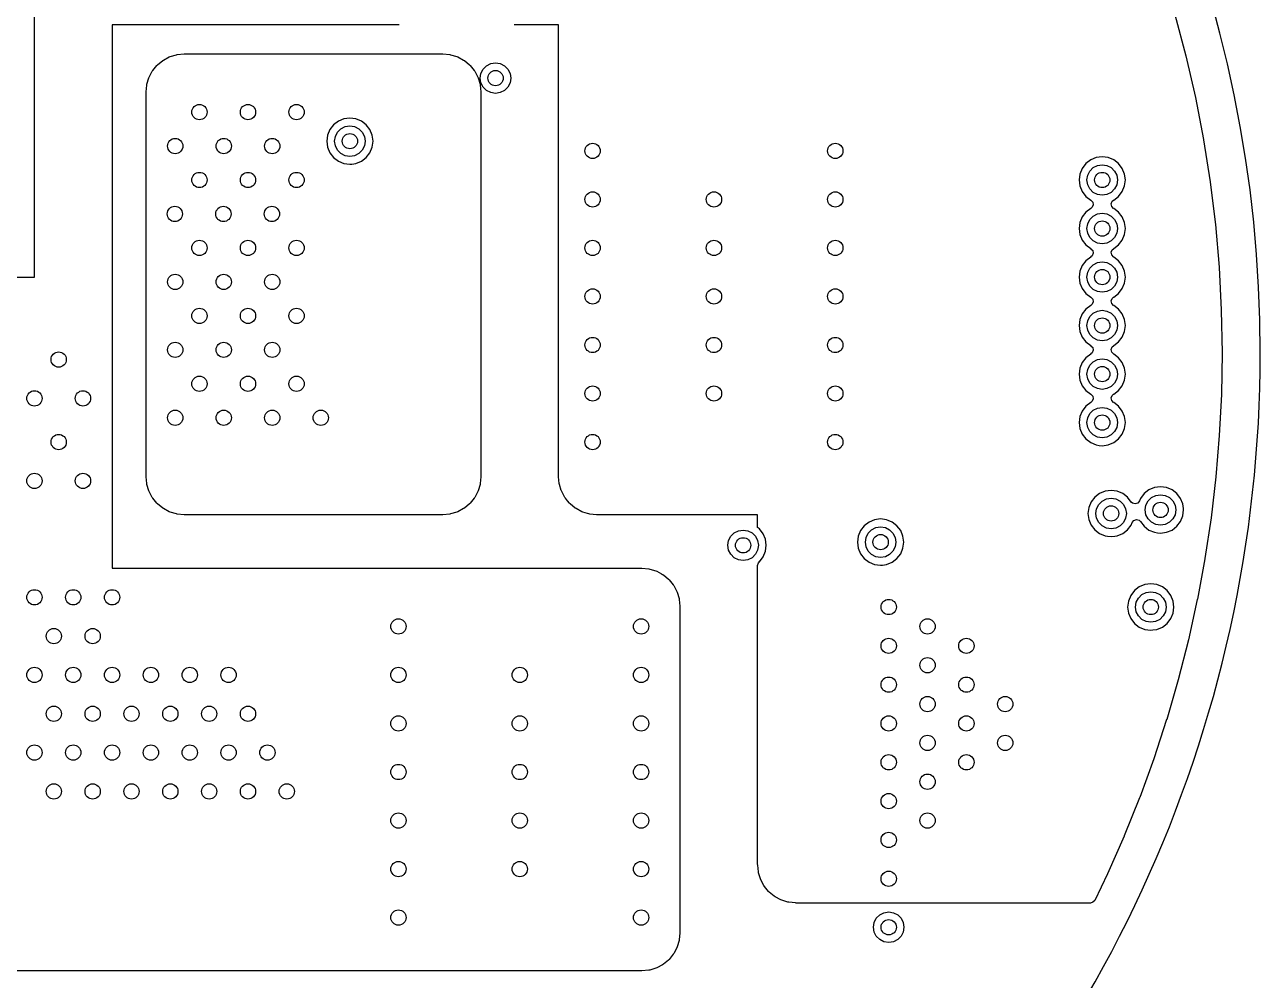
# Model space of a CAD drawing. Extents: x 116 to 183, y -128 to -37.6.
# Drawn here: x 150.62 to 182.95, y -87.49 to -62.48 of the extents above; entities that cross this region are included whole.
import ezdxf

# ---------------------------------------------------------------- set-up
doc = ezdxf.new("R2010")
doc.units = 0
doc.layers.add('BLACK', color=7, linetype='CONTINUOUS')

msp = doc.modelspace()

# ---------------------------------------------------------------- linework, layer by layer
at = {"layer": 'BLACK', "linetype": 'CONTINUOUS'}
for p, q in [((150.876, -69.088), (150.876, -54.981092)), ((180.718911, -62.214176), (181.00508, -63.294597)), ((160.410907, -62.484), (152.908, -62.484)), ((152.908, -62.484), (152.908, -76.708)), ((160.423061, -62.483403), (160.410907, -62.484)), ((163.439093, -62.484), (163.426939, -62.483403)), ((163.591997, -62.484), (163.439093, -62.484)), ((163.592, -62.484), (163.591997, -62.484)), ((164.592, -62.484), (163.592, -62.484)), ((164.592, -63.484), (164.592, -62.484)), ((154.252195, -63.408775), (154.403549, -63.327875)), ((154.403549, -63.327875), (154.425994, -63.318577)), ((154.425994, -63.318577), (154.590232, -63.268757)), ((154.590232, -63.268757), (154.614056, -63.264018)), ((154.614056, -63.264018), (154.790939, -63.246597)), ((154.790939, -63.246597), (154.803093, -63.246)), ((154.803093, -63.246), (161.553907, -63.246)), ((161.553907, -63.246), (161.566061, -63.246597)), ((161.566061, -63.246597), (161.742941, -63.264018)), ((161.742941, -63.264018), (161.766769, -63.268757)), ((161.766769, -63.268757), (161.931001, -63.318576)), ((161.931001, -63.318576), (161.953453, -63.327877)), ((161.953453, -63.327877), (162.104798, -63.408772)), ((181.00508, -63.294597), (181.006104, -63.298753)), ((181.006104, -63.298753), (181.254802, -64.388374)), ((153.959775, -63.701195), (153.973272, -63.680995)), ((153.973272, -63.680995), (154.082149, -63.548328)), ((154.082149, -63.548328), (154.099328, -63.531149)), ((154.099328, -63.531149), (154.231995, -63.422272)), ((154.231995, -63.422272), (154.252195, -63.408775)), ((162.104798, -63.408772), (162.12501, -63.422277)), ((162.12501, -63.422277), (162.257666, -63.531145)), ((162.257666, -63.531145), (162.274854, -63.548333)), ((162.274854, -63.548333), (162.383722, -63.680989)), ((162.383722, -63.680989), (162.397227, -63.701201)), ((162.560577, -63.757393), (162.617393, -63.645886)), ((162.617393, -63.645886), (162.705886, -63.557393)), ((162.705886, -63.557393), (162.817393, -63.500577)), ((162.817393, -63.500577), (162.941, -63.481)), ((162.941, -63.481), (163.064607, -63.500577)), ((163.064607, -63.500577), (163.176114, -63.557393)), ((163.176114, -63.557393), (163.264607, -63.645886)), ((163.264607, -63.645886), (163.321423, -63.757393)), ((164.592, -63.484003), (164.592, -63.484)), ((164.592, -66.547998), (164.592, -63.484003)), ((153.819757, -64.039232), (153.869577, -63.874994)), ((153.869577, -63.874994), (153.878875, -63.852549)), ((153.878875, -63.852549), (153.959775, -63.701195)), ((162.397227, -63.701201), (162.478121, -63.852543)), ((162.478121, -63.852543), (162.487424, -63.875001)), ((162.487424, -63.875001), (162.53724, -64.039224)), ((162.541, -63.881), (162.560577, -63.757393)), ((162.560577, -64.004607), (162.541, -63.881)), ((162.617393, -64.116114), (162.560577, -64.004607)), ((163.321423, -64.004607), (163.264607, -64.116114)), ((163.321423, -63.757393), (163.341, -63.881)), ((163.341, -63.881), (163.321423, -64.004607)), ((153.797, -64.252092), (153.797597, -64.239938)), ((153.797, -65.531998), (153.797, -64.252092)), ((153.797597, -64.239938), (153.815018, -64.063056)), ((153.815018, -64.063056), (153.819757, -64.039232)), ((162.53724, -64.039224), (162.541982, -64.063065)), ((162.541982, -64.063065), (162.559403, -64.239938)), ((162.559403, -64.239938), (162.56, -64.252092)), ((162.56, -64.252092), (162.56, -74.304907)), ((162.705886, -64.204607), (162.617393, -64.116114)), ((162.817393, -64.261423), (162.705886, -64.204607)), ((162.941, -64.281), (162.817393, -64.261423)), ((163.064607, -64.261423), (162.941, -64.281)), ((163.176114, -64.204607), (163.064607, -64.261423)), ((163.264607, -64.116114), (163.176114, -64.204607)), ((181.254802, -64.388374), (181.255682, -64.392563)), ((181.255682, -64.392563), (181.466619, -65.490093)), ((158.974237, -64.946956), (158.82816, -65.007463)), ((158.974239, -64.946955), (158.974237, -64.946956)), ((159.130999, -64.926318), (158.974239, -64.946955)), ((159.131001, -64.926318), (159.130999, -64.926318)), ((159.28776, -64.946955), (159.131001, -64.926318)), ((159.287762, -64.946956), (159.28776, -64.946955)), ((159.433841, -65.007464), (159.287762, -64.946956)), ((158.606463, -65.22916), (158.545956, -65.375237)), ((158.702718, -65.103718), (158.606463, -65.22916)), ((158.82816, -65.007463), (158.702718, -65.103718)), ((158.750577, -65.408393), (158.807393, -65.296886)), ((158.807393, -65.296886), (158.895886, -65.208393)), ((158.895886, -65.208393), (159.007393, -65.151577)), ((159.007393, -65.151577), (159.131, -65.132)), ((159.131, -65.132), (159.254607, -65.151577)), ((159.254607, -65.151577), (159.366114, -65.208393)), ((159.366114, -65.208393), (159.454607, -65.296886)), ((159.559282, -65.103718), (159.433841, -65.007464)), ((159.454607, -65.296886), (159.511423, -65.408393)), ((159.655536, -65.229159), (159.559282, -65.103718)), ((159.716044, -65.375238), (159.655536, -65.229159)), ((153.797, -74.304907), (153.797, -65.531998)), ((158.545955, -65.375239), (158.525318, -65.531998)), ((158.525318, -65.531998), (158.525318, -65.532001)), ((158.525318, -65.532001), (158.545955, -65.68876)), ((158.545956, -65.375237), (158.545955, -65.375239)), ((158.731, -65.532), (158.750577, -65.408393)), ((158.750577, -65.655607), (158.731, -65.532)), ((159.511423, -65.408393), (159.531, -65.532)), ((159.531, -65.532), (159.511423, -65.655607)), ((159.736682, -65.532), (159.716044, -65.375238)), ((159.716044, -65.688762), (159.736682, -65.532)), ((181.466619, -65.490093), (181.467355, -65.494311)), ((181.467355, -65.494311), (181.64029, -66.598515)), ((158.545955, -65.68876), (158.545956, -65.688762)), ((158.545956, -65.688762), (158.606464, -65.834841)), ((158.606464, -65.834841), (158.702718, -65.960282)), ((158.807393, -65.767114), (158.750577, -65.655607)), ((158.895886, -65.855607), (158.807393, -65.767114)), ((159.007393, -65.912423), (158.895886, -65.855607)), ((159.131, -65.932), (159.007393, -65.912423)), ((159.254607, -65.912423), (159.131, -65.932)), ((159.366114, -65.855607), (159.254607, -65.912423)), ((159.454607, -65.767114), (159.366114, -65.855607)), ((159.511423, -65.655607), (159.454607, -65.767114)), ((159.559282, -65.960282), (159.655536, -65.834841)), ((159.655536, -65.834841), (159.716044, -65.688762)), ((178.815999, -65.942318), (178.659239, -65.962955)), ((178.816001, -65.942318), (178.815999, -65.942318)), ((178.97276, -65.962955), (178.816001, -65.942318)), ((158.702718, -65.960282), (158.828159, -66.056536)), ((158.828159, -66.056536), (158.974238, -66.117044)), ((158.974238, -66.117044), (159.052619, -66.127363)), ((159.052619, -66.127363), (159.130999, -66.137682)), ((159.130999, -66.137682), (159.131, -66.137682)), ((159.131, -66.137682), (159.131001, -66.137682)), ((159.131001, -66.137682), (159.183254, -66.130802)), ((159.183254, -66.130802), (159.287762, -66.117044)), ((159.287762, -66.117044), (159.433841, -66.056536)), ((159.433841, -66.056536), (159.559282, -65.960282)), ((178.291463, -66.24516), (178.230956, -66.391237)), ((178.387718, -66.119718), (178.291463, -66.24516)), ((178.51316, -66.023463), (178.387718, -66.119718)), ((178.492393, -66.312886), (178.580886, -66.224393)), ((178.659237, -65.962956), (178.51316, -66.023463)), ((178.580886, -66.224393), (178.692393, -66.167577)), ((178.659239, -65.962955), (178.659237, -65.962956)), ((178.692393, -66.167577), (178.816, -66.148)), ((178.816, -66.148), (178.939607, -66.167577)), ((178.939607, -66.167577), (179.051114, -66.224393)), ((178.972762, -65.962956), (178.97276, -65.962955)), ((179.118841, -66.023464), (178.972762, -65.962956)), ((179.051114, -66.224393), (179.139607, -66.312886)), ((179.244282, -66.119718), (179.118841, -66.023464)), ((179.340536, -66.245159), (179.244282, -66.119718)), ((179.401044, -66.391238), (179.340536, -66.245159)), ((164.592, -74.304907), (164.592, -66.547998)), ((178.230955, -66.391239), (178.210318, -66.547998)), ((178.210318, -66.547998), (178.210318, -66.548001)), ((178.210318, -66.548001), (178.230955, -66.70476)), ((178.230956, -66.391237), (178.230955, -66.391239)), ((178.416, -66.548), (178.435577, -66.424393)), ((178.435577, -66.671607), (178.416, -66.548)), ((178.435577, -66.424393), (178.492393, -66.312886)), ((179.139607, -66.312886), (179.196423, -66.424393)), ((179.196423, -66.424393), (179.216, -66.548)), ((179.216, -66.548), (179.196423, -66.671607)), ((179.421682, -66.548), (179.401044, -66.391238)), ((179.401044, -66.704762), (179.421682, -66.548)), ((178.230955, -66.70476), (178.230956, -66.704762)), ((178.230956, -66.704762), (178.291464, -66.850841)), ((178.291464, -66.850841), (178.387718, -66.976282)), ((178.492393, -66.783114), (178.435577, -66.671607)), ((178.580886, -66.871607), (178.492393, -66.783114)), ((178.692393, -66.928423), (178.580886, -66.871607)), ((179.051114, -66.871607), (178.939607, -66.928423)), ((179.139607, -66.783114), (179.051114, -66.871607)), ((179.196423, -66.671607), (179.139607, -66.783114)), ((179.244282, -66.976282), (179.340536, -66.850841)), ((179.340536, -66.850841), (179.401044, -66.704762)), ((181.64029, -66.598515), (181.640879, -66.602755)), ((181.640879, -66.602755), (181.775597, -67.712262)), ((178.387718, -66.976282), (178.513159, -67.072536)), ((178.513159, -67.072536), (178.513166, -67.072541)), ((178.513166, -67.072541), (178.518487, -67.075613)), ((178.518487, -67.075613), (178.566703, -67.126179)), ((178.579927, -67.194786), (178.553959, -67.259651)), ((178.566703, -67.126179), (178.579927, -67.194786)), ((178.816, -66.948), (178.692393, -66.928423)), ((178.939607, -66.928423), (178.816, -66.948)), ((179.052072, -67.171218), (179.078037, -67.106352)), ((179.065298, -67.239825), (179.052072, -67.171218)), ((179.113515, -67.29039), (179.065298, -67.239825)), ((179.078037, -67.106352), (179.113515, -67.07561)), ((179.113515, -67.07561), (179.118828, -67.072541)), ((179.118828, -67.072541), (179.118841, -67.072536)), ((179.118841, -67.072536), (179.244282, -66.976282)), ((178.291463, -67.51516), (178.230956, -67.661237)), ((178.387718, -67.389718), (178.291463, -67.51516)), ((178.513166, -67.293458), (178.387718, -67.389718)), ((178.492393, -67.582886), (178.580886, -67.494393)), ((178.518487, -67.290387), (178.513166, -67.293458)), ((178.553959, -67.259651), (178.518487, -67.290387)), ((178.580886, -67.494393), (178.692393, -67.437577)), ((178.692393, -67.437577), (178.816, -67.418)), ((178.816, -67.418), (178.939607, -67.437577)), ((178.939607, -67.437577), (179.051114, -67.494393)), ((179.051114, -67.494393), (179.139607, -67.582886)), ((179.118834, -67.293461), (179.113515, -67.29039)), ((179.118841, -67.293464), (179.118834, -67.293461)), ((179.244282, -67.389718), (179.118841, -67.293464)), ((179.340536, -67.515159), (179.244282, -67.389718)), ((179.401044, -67.661238), (179.340536, -67.515159)), ((178.230955, -67.661239), (178.210318, -67.817998)), ((178.210318, -67.817998), (178.210318, -67.818001)), ((178.210318, -67.818001), (178.230955, -67.97476)), ((178.230956, -67.661237), (178.230955, -67.661239)), ((178.416, -67.818), (178.435577, -67.694393)), ((178.435577, -67.941607), (178.416, -67.818)), ((178.435577, -67.694393), (178.492393, -67.582886)), ((179.139607, -67.582886), (179.196423, -67.694393)), ((179.196423, -67.694393), (179.216, -67.818)), ((179.216, -67.818), (179.196423, -67.941607)), ((179.421682, -67.818), (179.401044, -67.661238)), ((179.401044, -67.974762), (179.421682, -67.818)), ((181.775597, -67.712262), (181.776039, -67.716519)), ((181.776039, -67.716519), (181.872378, -68.829966)), ((178.230955, -67.97476), (178.230956, -67.974762)), ((178.230956, -67.974762), (178.291464, -68.120841)), ((178.291464, -68.120841), (178.387718, -68.246282)), ((178.492393, -68.053114), (178.435577, -67.941607)), ((178.580886, -68.141607), (178.492393, -68.053114)), ((178.692393, -68.198423), (178.580886, -68.141607)), ((178.816, -68.218), (178.692393, -68.198423)), ((178.939607, -68.198423), (178.816, -68.218)), ((179.051114, -68.141607), (178.939607, -68.198423)), ((179.139607, -68.053114), (179.051114, -68.141607)), ((179.196423, -67.941607), (179.139607, -68.053114)), ((179.244282, -68.246282), (179.340536, -68.120841)), ((179.340536, -68.120841), (179.401044, -67.974762)), ((178.387718, -68.246282), (178.513159, -68.342536)), ((178.513159, -68.342536), (178.513166, -68.342541)), ((178.513166, -68.342541), (178.518487, -68.345613)), ((178.518487, -68.345613), (178.566703, -68.396179)), ((178.553959, -68.529651), (178.518487, -68.560387)), ((178.579927, -68.464786), (178.553959, -68.529651)), ((178.566703, -68.396179), (178.579927, -68.464786)), ((179.052072, -68.441218), (179.078037, -68.376352)), ((179.065298, -68.509825), (179.052072, -68.441218)), ((179.113515, -68.56039), (179.065298, -68.509825)), ((179.078037, -68.376352), (179.113515, -68.34561)), ((179.113515, -68.34561), (179.118828, -68.342541)), ((179.118828, -68.342541), (179.118841, -68.342536)), ((179.118841, -68.342536), (179.244282, -68.246282)), ((178.291463, -68.78516), (178.230956, -68.931237)), ((178.387718, -68.659718), (178.291463, -68.78516)), ((178.513166, -68.563458), (178.387718, -68.659718)), ((178.435577, -68.964393), (178.492393, -68.852886)), ((178.492393, -68.852886), (178.580886, -68.764393)), ((178.518487, -68.560387), (178.513166, -68.563458)), ((178.580886, -68.764393), (178.692393, -68.707577)), ((178.692393, -68.707577), (178.816, -68.688)), ((178.816, -68.688), (178.939607, -68.707577)), ((178.939607, -68.707577), (179.051114, -68.764393)), ((179.051114, -68.764393), (179.139607, -68.852886)), ((179.118834, -68.563461), (179.113515, -68.56039)), ((179.118841, -68.563464), (179.118834, -68.563461)), ((179.244282, -68.659718), (179.118841, -68.563464)), ((179.139607, -68.852886), (179.196423, -68.964393)), ((179.340536, -68.785159), (179.244282, -68.659718)), ((179.401044, -68.931238), (179.340536, -68.785159)), ((181.872378, -68.829966), (181.872674, -68.834237)), ((181.872674, -68.834237), (181.930525, -69.950393)), ((149.876, -69.088), (150.876, -69.088)), ((178.230955, -68.931239), (178.210318, -69.087998)), ((178.210318, -69.087998), (178.210318, -69.088001)), ((178.210318, -69.088001), (178.230955, -69.24476)), ((178.230956, -68.931237), (178.230955, -68.931239)), ((178.416, -69.088), (178.435577, -68.964393)), ((178.435577, -69.211607), (178.416, -69.088)), ((179.196423, -68.964393), (179.216, -69.088)), ((179.216, -69.088), (179.196423, -69.211607)), ((179.421682, -69.088), (179.401044, -68.931238)), ((179.401044, -69.244762), (179.421682, -69.088)), ((178.230955, -69.24476), (178.230956, -69.244762)), ((178.230956, -69.244762), (178.291464, -69.390841)), ((178.291464, -69.390841), (178.387718, -69.516282)), ((178.492393, -69.323114), (178.435577, -69.211607)), ((178.580886, -69.411607), (178.492393, -69.323114)), ((178.692393, -69.468423), (178.580886, -69.411607)), ((178.816, -69.488), (178.692393, -69.468423)), ((178.939607, -69.468423), (178.816, -69.488)), ((179.051114, -69.411607), (178.939607, -69.468423)), ((179.139607, -69.323114), (179.051114, -69.411607)), ((179.196423, -69.211607), (179.139607, -69.323114)), ((179.244282, -69.516282), (179.340536, -69.390841)), ((179.340536, -69.390841), (179.401044, -69.244762)), ((178.387718, -69.516282), (178.513159, -69.612536)), ((178.513159, -69.612536), (178.513166, -69.612541)), ((178.513166, -69.612541), (178.518487, -69.615613)), ((178.518487, -69.615613), (178.566703, -69.666179)), ((178.553959, -69.799651), (178.518487, -69.830387)), ((178.579927, -69.734786), (178.553959, -69.799651)), ((178.566703, -69.666179), (178.579927, -69.734786)), ((179.052072, -69.711218), (179.078037, -69.646352)), ((179.065298, -69.779825), (179.052072, -69.711218)), ((179.113515, -69.83039), (179.065298, -69.779825)), ((179.078037, -69.646352), (179.113515, -69.61561)), ((179.113515, -69.61561), (179.118828, -69.612541)), ((179.118828, -69.612541), (179.118841, -69.612536)), ((179.118841, -69.612536), (179.244282, -69.516282)), ((178.291463, -70.05516), (178.230956, -70.201237)), ((178.387718, -69.929718), (178.291463, -70.05516)), ((178.513166, -69.833458), (178.387718, -69.929718)), ((178.435577, -70.234393), (178.492393, -70.122886)), ((178.492393, -70.122886), (178.580886, -70.034393)), ((178.518487, -69.830387), (178.513166, -69.833458)), ((178.580886, -70.034393), (178.692393, -69.977577)), ((178.692393, -69.977577), (178.816, -69.958)), ((178.816, -69.958), (178.939607, -69.977577)), ((178.939607, -69.977577), (179.051114, -70.034393)), ((179.051114, -70.034393), (179.139607, -70.122886)), ((179.118834, -69.833461), (179.113515, -69.83039)), ((179.118841, -69.833464), (179.118834, -69.833461)), ((179.244282, -69.929718), (179.118841, -69.833464)), ((179.139607, -70.122886), (179.196423, -70.234393)), ((179.340536, -70.055159), (179.244282, -69.929718)), ((179.401044, -70.201238), (179.340536, -70.055159)), ((181.930525, -69.950393), (181.930673, -69.954671)), ((181.930673, -69.954671), (181.949965, -71.072201)), ((178.230955, -70.201239), (178.210318, -70.357998)), ((178.210318, -70.357998), (178.210318, -70.358001)), ((178.210318, -70.358001), (178.230955, -70.51476)), ((178.230956, -70.201237), (178.230955, -70.201239)), ((178.416, -70.358), (178.435577, -70.234393)), ((178.435577, -70.481607), (178.416, -70.358)), ((179.196423, -70.234393), (179.216, -70.358)), ((179.216, -70.358), (179.196423, -70.481607)), ((179.421682, -70.358), (179.401044, -70.201238)), ((179.401044, -70.514762), (179.421682, -70.358)), ((178.230955, -70.51476), (178.230956, -70.514762)), ((178.230956, -70.514762), (178.291464, -70.660841)), ((178.291464, -70.660841), (178.387718, -70.786282)), ((178.387718, -70.786282), (178.513159, -70.882536)), ((178.492393, -70.593114), (178.435577, -70.481607)), ((178.580886, -70.681607), (178.492393, -70.593114)), ((178.692393, -70.738423), (178.580886, -70.681607)), ((178.816, -70.758), (178.692393, -70.738423)), ((178.939607, -70.738423), (178.816, -70.758)), ((179.051114, -70.681607), (178.939607, -70.738423)), ((179.139607, -70.593114), (179.051114, -70.681607)), ((179.118841, -70.882536), (179.244282, -70.786282)), ((179.196423, -70.481607), (179.139607, -70.593114)), ((179.244282, -70.786282), (179.340536, -70.660841)), ((179.340536, -70.660841), (179.401044, -70.514762)), ((178.513166, -71.103458), (178.387718, -71.199718)), ((178.513159, -70.882536), (178.513166, -70.882541)), ((178.513166, -70.882541), (178.518487, -70.885613)), ((178.518487, -71.100387), (178.513166, -71.103458)), ((178.518487, -70.885613), (178.566703, -70.936179)), ((178.553959, -71.069651), (178.518487, -71.100387)), ((178.579927, -71.004786), (178.553959, -71.069651)), ((178.566703, -70.936179), (178.579927, -71.004786)), ((179.052072, -70.981218), (179.078037, -70.916352)), ((179.065298, -71.049825), (179.052072, -70.981218)), ((179.113515, -71.10039), (179.065298, -71.049825)), ((179.078037, -70.916352), (179.113515, -70.88561)), ((179.113515, -70.88561), (179.118828, -70.882541)), ((179.118834, -71.103461), (179.113515, -71.10039)), ((179.118828, -70.882541), (179.118841, -70.882536)), ((179.118841, -71.103464), (179.118834, -71.103461)), ((179.244282, -71.199718), (179.118841, -71.103464)), ((181.949966, -71.076405), (181.932018, -72.154289)), ((181.949965, -71.072201), (181.949966, -71.076405)), ((178.291463, -71.32516), (178.230956, -71.471237)), ((178.387718, -71.199718), (178.291463, -71.32516)), ((178.435577, -71.504393), (178.492393, -71.392886)), ((178.492393, -71.392886), (178.580886, -71.304393)), ((178.580886, -71.304393), (178.692393, -71.247577)), ((178.692393, -71.247577), (178.816, -71.228)), ((178.816, -71.228), (178.939607, -71.247577)), ((178.939607, -71.247577), (179.051114, -71.304393)), ((179.051114, -71.304393), (179.139607, -71.392886)), ((179.139607, -71.392886), (179.196423, -71.504393)), ((179.340536, -71.325159), (179.244282, -71.199718)), ((179.401044, -71.471238), (179.340536, -71.325159)), ((178.230955, -71.471239), (178.210318, -71.627998)), ((178.210318, -71.627998), (178.210318, -71.628001)), ((178.210318, -71.628001), (178.230955, -71.78476)), ((178.230956, -71.471237), (178.230955, -71.471239)), ((178.416, -71.628), (178.435577, -71.504393)), ((178.435577, -71.751607), (178.416, -71.628)), ((178.492393, -71.863114), (178.435577, -71.751607)), ((179.196423, -71.751607), (179.139607, -71.863114)), ((179.196423, -71.504393), (179.216, -71.628)), ((179.216, -71.628), (179.196423, -71.751607)), ((179.401044, -71.471239), (179.401044, -71.471238)), ((179.421682, -71.627998), (179.401044, -71.471239)), ((179.401044, -71.784762), (179.41486, -71.679815)), ((179.41486, -71.679815), (179.421682, -71.628001)), ((179.421682, -71.628001), (179.421682, -71.627998)), ((178.230955, -71.78476), (178.230956, -71.784762)), ((178.230956, -71.784762), (178.291464, -71.930841)), ((178.291464, -71.930841), (178.387718, -72.056282)), ((178.387718, -72.056282), (178.513159, -72.152536)), ((178.580886, -71.951607), (178.492393, -71.863114)), ((178.692393, -72.008423), (178.580886, -71.951607)), ((178.816, -72.028), (178.692393, -72.008423)), ((178.939607, -72.008423), (178.816, -72.028)), ((179.051114, -71.951607), (178.939607, -72.008423)), ((179.139607, -71.863114), (179.051114, -71.951607)), ((179.118841, -72.152536), (179.244282, -72.056282)), ((179.244282, -72.056282), (179.340536, -71.930841)), ((179.340536, -71.930841), (179.401044, -71.784762)), ((178.513166, -72.373458), (178.387718, -72.469718)), ((178.513159, -72.152536), (178.513166, -72.152541)), ((178.513166, -72.152541), (178.518487, -72.155613)), ((178.518487, -72.370387), (178.513166, -72.373458)), ((178.518487, -72.155613), (178.566703, -72.206179)), ((178.553959, -72.339651), (178.518487, -72.370387)), ((178.579927, -72.274786), (178.553959, -72.339651)), ((178.566703, -72.206179), (178.579927, -72.274786)), ((179.052072, -72.251218), (179.078037, -72.186352)), ((179.065298, -72.319825), (179.052072, -72.251218)), ((179.113515, -72.37039), (179.065298, -72.319825)), ((179.078037, -72.186352), (179.113515, -72.15561)), ((179.113515, -72.15561), (179.118828, -72.152541)), ((179.118834, -72.373461), (179.113515, -72.37039)), ((179.118828, -72.152541), (179.118841, -72.152536)), ((179.118841, -72.373464), (179.118834, -72.373461)), ((179.244282, -72.469718), (179.118841, -72.373464)), ((181.93188, -72.158416), (181.878055, -73.235092)), ((181.932018, -72.154289), (181.93188, -72.158416)), ((178.291463, -72.59516), (178.230956, -72.741237)), ((178.387718, -72.469718), (178.291463, -72.59516)), ((178.435577, -72.774393), (178.492393, -72.662886)), ((178.492393, -72.662886), (178.580886, -72.574393)), ((178.580886, -72.574393), (178.692393, -72.517577)), ((178.692393, -72.517577), (178.816, -72.498)), ((178.816, -72.498), (178.939607, -72.517577)), ((178.939607, -72.517577), (179.051114, -72.574393)), ((179.051114, -72.574393), (179.139607, -72.662886)), ((179.139607, -72.662886), (179.196423, -72.774393)), ((179.340536, -72.595159), (179.244282, -72.469718)), ((179.401044, -72.741238), (179.340536, -72.595159)), ((178.230955, -72.741239), (178.210318, -72.897998)), ((178.210318, -72.897998), (178.210318, -72.898001)), ((178.210318, -72.898001), (178.230955, -73.05476)), ((178.230956, -72.741237), (178.230955, -72.741239)), ((178.230955, -73.05476), (178.230956, -73.054762)), ((178.230956, -73.054762), (178.291464, -73.200841)), ((178.416, -72.898), (178.435577, -72.774393)), ((178.435577, -73.021607), (178.416, -72.898)), ((178.492393, -73.133114), (178.435577, -73.021607)), ((179.196423, -73.021607), (179.139607, -73.133114)), ((179.196423, -72.774393), (179.216, -72.898)), ((179.216, -72.898), (179.196423, -73.021607)), ((179.340536, -73.200841), (179.401044, -73.054762)), ((179.421682, -72.898), (179.401044, -72.741238)), ((179.401044, -73.054762), (179.421682, -72.898)), ((178.291464, -73.200841), (178.387718, -73.326282)), ((178.387718, -73.326282), (178.513159, -73.422536)), ((178.580886, -73.221607), (178.492393, -73.133114)), ((178.692393, -73.278423), (178.580886, -73.221607)), ((178.816, -73.298), (178.692393, -73.278423)), ((178.939607, -73.278423), (178.816, -73.298)), ((179.051114, -73.221607), (178.939607, -73.278423)), ((179.139607, -73.133114), (179.051114, -73.221607)), ((179.118841, -73.422536), (179.244282, -73.326282)), ((179.244282, -73.326282), (179.340536, -73.200841)), ((181.877781, -73.239212), (181.788133, -74.313569)), ((181.878055, -73.235092), (181.877781, -73.239212)), ((178.513159, -73.422536), (178.659238, -73.483044)), ((178.659238, -73.483044), (178.737619, -73.493363)), ((178.737619, -73.493363), (178.815999, -73.503682)), ((178.815999, -73.503682), (178.816, -73.503682)), ((178.816, -73.503682), (178.816001, -73.503682)), ((178.816001, -73.503682), (178.868254, -73.496802)), ((178.868254, -73.496802), (178.972762, -73.483044)), ((178.972762, -73.483044), (179.118841, -73.422536)), ((153.797597, -74.317061), (153.797, -74.304907)), ((153.815018, -74.493941), (153.797597, -74.317061)), ((162.559403, -74.317061), (162.541982, -74.493934)), ((162.56, -74.304907), (162.559403, -74.317061)), ((164.592597, -74.317061), (164.592, -74.304907)), ((164.610018, -74.493941), (164.592597, -74.317061)), ((181.787721, -74.317678), (181.662354, -75.388441)), ((181.788133, -74.313569), (181.787721, -74.317678)), ((153.819757, -74.517769), (153.815018, -74.493941)), ((153.869575, -74.681998), (153.819757, -74.517769)), ((162.53724, -74.517775), (162.487424, -74.681998)), ((162.541982, -74.493934), (162.53724, -74.517775)), ((164.614757, -74.517769), (164.610018, -74.493941)), ((164.661026, -74.670297), (164.614757, -74.517769)), ((164.664575, -74.681998), (164.661026, -74.670297)), ((179.047668, -74.670297), (178.890908, -74.690934)), ((179.04767, -74.670297), (179.047668, -74.670297)), ((179.204429, -74.690934), (179.04767, -74.670297)), ((180.03716, -74.659463), (179.911718, -74.755718)), ((180.183237, -74.598956), (180.03716, -74.659463)), ((180.183239, -74.598955), (180.183237, -74.598956)), ((180.339999, -74.578318), (180.183239, -74.598955)), ((180.340001, -74.578318), (180.339999, -74.578318)), ((180.49676, -74.598955), (180.340001, -74.578318)), ((180.496762, -74.598956), (180.49676, -74.598955)), ((180.642841, -74.659464), (180.496762, -74.598956)), ((180.768282, -74.755718), (180.642841, -74.659464)), ((153.878878, -74.704456), (153.869575, -74.681998)), ((153.959772, -74.855798), (153.878878, -74.704456)), ((153.973277, -74.87601), (153.959772, -74.855798)), ((154.082145, -75.008666), (153.973277, -74.87601)), ((162.383722, -74.87601), (162.274854, -75.008666)), ((162.397227, -74.855798), (162.383722, -74.87601)), ((162.478121, -74.704456), (162.397227, -74.855798)), ((162.487424, -74.681998), (162.478121, -74.704456)), ((164.673877, -74.704453), (164.664575, -74.681998)), ((164.754772, -74.855798), (164.673877, -74.704453)), ((164.768276, -74.876008), (164.754772, -74.855798)), ((164.827646, -74.948351), (164.768276, -74.876008)), ((164.877145, -75.008666), (164.827646, -74.948351)), ((178.523132, -74.973139), (178.462625, -75.119216)), ((178.619387, -74.847697), (178.523132, -74.973139)), ((178.744829, -74.751442), (178.619387, -74.847697)), ((178.724062, -75.040865), (178.812555, -74.952372)), ((178.890906, -74.690935), (178.744829, -74.751442)), ((178.812555, -74.952372), (178.924062, -74.895556)), ((178.890908, -74.690934), (178.890906, -74.690935)), ((178.924062, -74.895556), (179.047669, -74.875979)), ((179.047669, -74.875979), (179.171276, -74.895556)), ((179.171276, -74.895556), (179.282783, -74.952372)), ((179.204431, -74.690935), (179.204429, -74.690934)), ((179.35051, -74.751443), (179.204431, -74.690935)), ((179.282783, -74.952372), (179.371276, -75.040865)), ((179.356081, -74.755718), (179.35051, -74.751443)), ((179.475952, -74.847698), (179.356081, -74.755718)), ((179.574695, -74.976383), (179.475952, -74.847698)), ((179.609797, -75.007538), (179.574695, -74.976383)), ((179.787632, -74.948351), (179.74379, -75.002754)), ((179.815464, -74.881159), (179.787632, -74.948351)), ((179.911718, -74.755718), (179.815464, -74.881159)), ((179.959577, -75.060393), (180.016393, -74.948886)), ((180.016393, -74.948886), (180.104886, -74.860393)), ((180.104886, -74.860393), (180.216393, -74.803577)), ((180.216393, -74.803577), (180.34, -74.784)), ((180.34, -74.784), (180.463607, -74.803577)), ((180.463607, -74.803577), (180.575114, -74.860393)), ((180.575114, -74.860393), (180.663607, -74.948886)), ((180.663607, -74.948886), (180.720423, -75.060393)), ((180.864536, -74.881159), (180.768282, -74.755718)), ((180.925044, -75.027238), (180.864536, -74.881159)), ((154.099333, -75.025854), (154.082145, -75.008666)), ((154.231989, -75.134722), (154.099333, -75.025854)), ((154.252201, -75.148227), (154.231989, -75.134722)), ((154.403543, -75.229121), (154.252201, -75.148227)), ((154.426001, -75.238424), (154.403543, -75.229121)), ((154.590224, -75.28824), (154.426001, -75.238424)), ((154.614065, -75.292982), (154.590224, -75.28824)), ((154.790939, -75.310403), (154.614065, -75.292982)), ((154.803093, -75.311), (154.790939, -75.310403)), ((161.553907, -75.311), (154.803093, -75.311)), ((161.566061, -75.310403), (161.553907, -75.311)), ((161.742934, -75.292982), (161.566061, -75.310403)), ((161.766775, -75.28824), (161.742934, -75.292982)), ((161.930998, -75.238424), (161.766775, -75.28824)), ((161.953456, -75.229121), (161.930998, -75.238424)), ((162.104798, -75.148227), (161.953456, -75.229121)), ((162.12501, -75.134722), (162.104798, -75.148227)), ((162.257666, -75.025854), (162.12501, -75.134722)), ((162.274854, -75.008666), (162.257666, -75.025854)), ((164.894333, -75.025854), (164.877145, -75.008666)), ((165.026989, -75.134722), (164.894333, -75.025854)), ((165.047201, -75.148227), (165.026989, -75.134722)), ((165.198543, -75.229121), (165.047201, -75.148227)), ((165.221001, -75.238424), (165.198543, -75.229121)), ((165.344798, -75.275977), (165.221001, -75.238424)), ((165.385224, -75.28824), (165.344798, -75.275977)), ((165.409065, -75.292982), (165.385224, -75.28824)), ((165.585939, -75.310403), (165.409065, -75.292982)), ((165.598093, -75.311), (165.585939, -75.310403)), ((168.798997, -75.311), (165.598093, -75.311)), ((168.799, -75.311), (168.798997, -75.311)), ((169.799, -75.311), (168.799, -75.311)), ((169.799, -75.644437), (169.799, -75.311)), ((178.462624, -75.119218), (178.441987, -75.275977)), ((178.441987, -75.275977), (178.441987, -75.27598)), ((178.441987, -75.27598), (178.462624, -75.432739)), ((178.462625, -75.119216), (178.462624, -75.119218)), ((178.647669, -75.275979), (178.667246, -75.152372)), ((178.667246, -75.399586), (178.647669, -75.275979)), ((178.667246, -75.152372), (178.724062, -75.040865)), ((179.371276, -75.040865), (179.428092, -75.152372)), ((179.428092, -75.152372), (179.447669, -75.275979)), ((179.447669, -75.275979), (179.428092, -75.399586)), ((179.677496, -75.024818), (179.609797, -75.007538)), ((179.74379, -75.002754), (179.677496, -75.024818)), ((179.94, -75.184), (179.959577, -75.060393)), ((179.959577, -75.307607), (179.94, -75.184)), ((180.016393, -75.419114), (179.959577, -75.307607)), ((180.720423, -75.307607), (180.663607, -75.419114)), ((180.720423, -75.060393), (180.74, -75.184)), ((180.74, -75.184), (180.720423, -75.307607)), ((180.925044, -75.027239), (180.925044, -75.027238)), ((180.940972, -75.148227), (180.925044, -75.027239)), ((180.925044, -75.340762), (180.945682, -75.184)), ((180.945682, -75.184), (180.940972, -75.148227)), ((169.846282, -75.680718), (169.799, -75.644437)), ((172.588582, -75.597697), (172.492327, -75.723139)), ((172.714024, -75.501442), (172.588582, -75.597697)), ((172.860101, -75.440935), (172.714024, -75.501442)), ((172.78175, -75.702372), (172.893257, -75.645556)), ((172.860103, -75.440934), (172.860101, -75.440935)), ((173.016863, -75.420297), (172.860103, -75.440934)), ((172.893257, -75.645556), (173.016864, -75.625979)), ((173.016865, -75.420297), (173.016863, -75.420297)), ((173.016864, -75.625979), (173.140471, -75.645556)), ((173.173624, -75.440934), (173.016865, -75.420297)), ((173.140471, -75.645556), (173.251978, -75.702372)), ((173.173626, -75.440935), (173.173624, -75.440934)), ((173.212953, -75.457225), (173.173626, -75.440935)), ((173.319705, -75.501443), (173.212953, -75.457225)), ((173.445146, -75.597697), (173.319705, -75.501443)), ((173.5414, -75.723138), (173.445146, -75.597697)), ((178.462624, -75.432739), (178.462625, -75.432741)), ((178.462625, -75.432741), (178.500407, -75.523956)), ((178.500407, -75.523956), (178.523133, -75.57882)), ((178.523133, -75.57882), (178.619387, -75.704261)), ((178.724062, -75.511093), (178.667246, -75.399586)), ((178.812555, -75.599586), (178.724062, -75.511093)), ((178.924062, -75.656402), (178.812555, -75.599586)), ((179.282783, -75.599586), (179.171276, -75.656402)), ((179.371276, -75.511093), (179.282783, -75.599586)), ((179.428092, -75.399586), (179.371276, -75.511093)), ((179.475951, -75.704261), (179.572205, -75.57882)), ((179.572205, -75.57882), (179.600036, -75.511627)), ((179.600036, -75.511627), (179.643876, -75.457225)), ((179.643876, -75.457225), (179.71017, -75.43516)), ((179.71017, -75.43516), (179.77787, -75.452439)), ((179.77787, -75.452439), (179.812973, -75.483594)), ((179.812973, -75.483594), (179.815463, -75.486839)), ((179.815463, -75.486839), (179.815464, -75.486841)), ((179.815464, -75.486841), (179.911718, -75.612282)), ((179.911718, -75.612282), (180.037159, -75.708536)), ((180.104886, -75.507607), (180.016393, -75.419114)), ((180.216393, -75.564423), (180.104886, -75.507607)), ((180.34, -75.584), (180.216393, -75.564423)), ((180.463607, -75.564423), (180.34, -75.584)), ((180.575114, -75.507607), (180.463607, -75.564423)), ((180.663607, -75.419114), (180.575114, -75.507607)), ((180.642841, -75.708536), (180.768282, -75.612282)), ((180.768282, -75.612282), (180.864536, -75.486841)), ((180.864536, -75.486841), (180.925044, -75.340762)), ((181.661805, -75.392533), (181.500865, -76.458484)), ((181.662354, -75.388441), (181.661805, -75.392533)), ((169.037577, -75.985393), (169.094393, -75.873886)), ((169.094393, -75.873886), (169.182886, -75.785393)), ((169.182886, -75.785393), (169.294393, -75.728577)), ((169.294393, -75.728577), (169.418, -75.709)), ((169.418, -75.709), (169.541607, -75.728577)), ((169.541607, -75.728577), (169.653114, -75.785393)), ((169.653114, -75.785393), (169.741607, -75.873886)), ((169.741607, -75.873886), (169.798423, -75.985393)), ((169.942536, -75.806159), (169.846282, -75.680718)), ((170.003044, -75.952238), (169.942536, -75.806159)), ((170.012752, -76.025977), (170.003044, -75.952238)), ((172.431819, -75.869218), (172.411182, -76.025977)), ((172.43182, -75.869216), (172.431819, -75.869218)), ((172.492327, -75.723139), (172.43182, -75.869216)), ((172.616864, -76.025979), (172.636441, -75.902372)), ((172.636441, -75.902372), (172.693257, -75.790865)), ((172.693257, -75.790865), (172.78175, -75.702372)), ((173.251978, -75.702372), (173.340471, -75.790865)), ((173.340471, -75.790865), (173.397287, -75.902372)), ((173.397287, -75.902372), (173.416864, -76.025979)), ((173.601908, -75.869217), (173.5414, -75.723138)), ((173.622546, -76.025979), (173.601908, -75.869217)), ((178.619387, -75.704261), (178.744828, -75.800515)), ((178.744828, -75.800515), (178.890907, -75.861023)), ((178.890907, -75.861023), (178.953147, -75.869217)), ((179.047669, -75.675979), (178.924062, -75.656402)), ((178.953147, -75.869217), (179.047668, -75.881661)), ((179.047668, -75.881661), (179.047669, -75.881661)), ((179.171276, -75.656402), (179.047669, -75.675979)), ((179.047669, -75.881661), (179.04767, -75.881661)), ((179.04767, -75.881661), (179.142183, -75.869218)), ((179.142183, -75.869218), (179.204431, -75.861023)), ((179.204431, -75.861023), (179.35051, -75.800515)), ((179.35051, -75.800515), (179.475951, -75.704261)), ((180.037159, -75.708536), (180.183238, -75.769044)), ((180.183238, -75.769044), (180.261619, -75.779363)), ((180.261619, -75.779363), (180.339999, -75.789682)), ((180.339999, -75.789682), (180.34, -75.789682)), ((180.34, -75.789682), (180.340001, -75.789682)), ((180.340001, -75.789682), (180.392254, -75.782802)), ((180.392254, -75.782802), (180.496762, -75.769044)), ((180.496762, -75.769044), (180.642841, -75.708536)), ((169.018, -76.109), (169.037577, -75.985393)), ((169.037577, -76.232607), (169.018, -76.109)), ((169.094393, -76.344114), (169.037577, -76.232607)), ((169.798423, -76.232607), (169.741607, -76.344114)), ((169.798423, -75.985393), (169.818, -76.109)), ((169.818, -76.109), (169.798423, -76.232607)), ((169.942536, -76.411841), (170.003044, -76.265762)), ((170.003044, -76.265762), (170.023682, -76.109)), ((170.023682, -76.109), (170.012752, -76.025977)), ((172.411182, -76.025977), (172.411182, -76.02598)), ((172.411182, -76.02598), (172.431819, -76.182739)), ((172.431819, -76.182739), (172.43182, -76.182741)), ((172.43182, -76.182741), (172.492328, -76.32882)), ((172.636441, -76.149586), (172.616864, -76.025979)), ((172.693257, -76.261093), (172.636441, -76.149586)), ((172.78175, -76.349586), (172.693257, -76.261093)), ((173.340471, -76.261093), (173.251978, -76.349586)), ((173.397287, -76.149586), (173.340471, -76.261093)), ((173.416864, -76.025979), (173.397287, -76.149586)), ((173.5414, -76.32882), (173.601908, -76.182741)), ((173.601908, -76.182741), (173.622546, -76.025979)), ((169.182886, -76.432607), (169.094393, -76.344114)), ((169.294393, -76.489423), (169.182886, -76.432607)), ((169.418, -76.509), (169.294393, -76.489423)), ((169.541607, -76.489423), (169.418, -76.509)), ((169.653114, -76.432607), (169.541607, -76.489423)), ((169.741607, -76.344114), (169.653114, -76.432607)), ((169.799, -76.634713), (169.818685, -76.567674)), ((169.818685, -76.567674), (169.840959, -76.543462)), ((169.840531, -76.543034), (169.846275, -76.537288)), ((169.840959, -76.543462), (169.840531, -76.543034)), ((169.846275, -76.537288), (169.846276, -76.537286)), ((169.846276, -76.537286), (169.846282, -76.537282)), ((169.846282, -76.537282), (169.942536, -76.411841)), ((172.492328, -76.32882), (172.588582, -76.454261)), ((172.588582, -76.454261), (172.714023, -76.550515)), ((172.714023, -76.550515), (172.860102, -76.611023)), ((172.893257, -76.406402), (172.78175, -76.349586)), ((172.860102, -76.611023), (172.938483, -76.621342)), ((173.016864, -76.425979), (172.893257, -76.406402)), ((173.140471, -76.406402), (173.016864, -76.425979)), ((173.069118, -76.624781), (173.173626, -76.611023)), ((173.251978, -76.349586), (173.140471, -76.406402)), ((173.173626, -76.611023), (173.319705, -76.550515)), ((173.319705, -76.550515), (173.445146, -76.454261)), ((173.445146, -76.454261), (173.5414, -76.32882)), ((181.500181, -76.462556), (181.303836, -77.522581)), ((181.500865, -76.458484), (181.500181, -76.462556)), ((152.908, -76.708), (166.760907, -76.708)), ((166.760907, -76.708), (166.773061, -76.708597)), ((166.773061, -76.708597), (166.949941, -76.726018)), ((166.949941, -76.726018), (166.973769, -76.730757)), ((166.973769, -76.730757), (167.138001, -76.780576)), ((167.138001, -76.780576), (167.160453, -76.789877)), ((167.160453, -76.789877), (167.280822, -76.854215)), ((167.280822, -76.854215), (167.311798, -76.870772)), ((167.311798, -76.870772), (167.33201, -76.884277)), ((167.33201, -76.884277), (167.464666, -76.993145)), ((169.799, -77.723998), (169.799, -76.634713)), ((172.938483, -76.621342), (173.016863, -76.631661)), ((173.016863, -76.631661), (173.016864, -76.631661)), ((173.016864, -76.631661), (173.016865, -76.631661)), ((173.016865, -76.631661), (173.069118, -76.624781)), ((167.464666, -76.993145), (167.481854, -77.010333)), ((167.481854, -77.010333), (167.590722, -77.142989)), ((167.590722, -77.142989), (167.604227, -77.163201)), ((167.604227, -77.163201), (167.685121, -77.314543)), ((179.78316, -77.199463), (179.657718, -77.295718)), ((179.929237, -77.138956), (179.78316, -77.199463)), ((179.929239, -77.138955), (179.929237, -77.138956)), ((180.085999, -77.118318), (179.929239, -77.138955)), ((180.086001, -77.118318), (180.085999, -77.118318)), ((180.24276, -77.138955), (180.086001, -77.118318)), ((180.242762, -77.138956), (180.24276, -77.138955)), ((180.388841, -77.199464), (180.242762, -77.138956)), ((180.514282, -77.295718), (180.388841, -77.199464)), ((167.685121, -77.314543), (167.694424, -77.337001)), ((167.694424, -77.337001), (167.74424, -77.501224)), ((167.74424, -77.501224), (167.748982, -77.525065)), ((167.748982, -77.525065), (167.766403, -77.701938)), ((179.500955, -77.567239), (179.480318, -77.723998)), ((179.500956, -77.567237), (179.500955, -77.567239)), ((179.561463, -77.42116), (179.500956, -77.567237)), ((179.657718, -77.295718), (179.561463, -77.42116)), ((179.705577, -77.600393), (179.762393, -77.488886)), ((179.762393, -77.488886), (179.850886, -77.400393)), ((179.850886, -77.400393), (179.962393, -77.343577)), ((179.962393, -77.343577), (180.086, -77.324)), ((180.086, -77.324), (180.209607, -77.343577)), ((180.209607, -77.343577), (180.321114, -77.400393)), ((180.321114, -77.400393), (180.409607, -77.488886)), ((180.409607, -77.488886), (180.466423, -77.600393)), ((180.610536, -77.421159), (180.514282, -77.295718)), ((180.671044, -77.567238), (180.610536, -77.421159)), ((180.691682, -77.724), (180.671044, -77.567238)), ((181.303017, -77.526628), (181.071481, -78.579557)), ((181.303836, -77.522581), (181.303017, -77.526628)), ((167.766403, -77.701938), (167.767, -77.714092)), ((167.767, -77.714092), (167.767, -86.242907)), ((169.799, -84.464907), (169.799, -77.723998)), ((179.480318, -77.723998), (179.480318, -77.724001)), ((179.480318, -77.724001), (179.500955, -77.88076)), ((179.500955, -77.88076), (179.500956, -77.880762)), ((179.500956, -77.880762), (179.561464, -78.026841)), ((179.686, -77.724), (179.705577, -77.600393)), ((179.705577, -77.847607), (179.686, -77.724)), ((179.762393, -77.959114), (179.705577, -77.847607)), ((180.466423, -77.847607), (180.409607, -77.959114)), ((180.466423, -77.600393), (180.486, -77.724)), ((180.486, -77.724), (180.466423, -77.847607)), ((180.610536, -78.026841), (180.671044, -77.880762)), ((180.671044, -77.880762), (180.691682, -77.724)), ((179.561464, -78.026841), (179.657718, -78.152282)), ((179.657718, -78.152282), (179.783159, -78.248536)), ((179.850886, -78.047607), (179.762393, -77.959114)), ((179.962393, -78.104423), (179.850886, -78.047607)), ((180.086, -78.124), (179.962393, -78.104423)), ((180.209607, -78.104423), (180.086, -78.124)), ((180.321114, -78.047607), (180.209607, -78.104423)), ((180.409607, -77.959114), (180.321114, -78.047607)), ((180.388841, -78.248536), (180.514282, -78.152282)), ((180.514282, -78.152282), (180.610536, -78.026841)), ((179.783159, -78.248536), (179.929238, -78.309044)), ((179.929238, -78.309044), (180.007619, -78.319363)), ((180.007619, -78.319363), (180.085999, -78.329682)), ((180.085999, -78.329682), (180.086, -78.329682)), ((180.086, -78.329682), (180.086001, -78.329682)), ((180.086001, -78.329682), (180.138254, -78.322802)), ((180.138254, -78.322802), (180.242762, -78.309044)), ((180.242762, -78.309044), (180.388841, -78.248536)), ((181.070527, -78.583574), (180.804073, -79.628175)), ((181.071481, -78.579557), (181.070527, -78.583574)), ((180.802986, -79.632159), (180.501897, -80.667326)), ((180.804073, -79.628175), (180.802986, -79.632159)), ((180.500678, -80.671271), (180.165287, -81.695846)), ((180.501897, -80.667326), (180.500678, -80.671271)), ((180.163937, -81.699748), (179.794625, -82.712573)), ((180.165287, -81.695846), (180.163937, -81.699748)), ((179.793146, -82.716428), (179.390324, -83.716384)), ((179.794625, -82.712573), (179.793146, -82.716428)), ((179.388718, -83.720188), (178.952813, -84.706205)), ((179.390324, -83.716384), (179.388718, -83.720188)), ((169.799597, -84.477061), (169.799, -84.464907)), ((169.817018, -84.653941), (169.799597, -84.477061)), ((169.821757, -84.677769), (169.817018, -84.653941)), ((169.871575, -84.841998), (169.821757, -84.677769)), ((169.880878, -84.864456), (169.871575, -84.841998)), ((169.961772, -85.015798), (169.880878, -84.864456)), ((169.975277, -85.03601), (169.961772, -85.015798)), ((178.951081, -84.709953), (178.617704, -85.400886)), ((178.952813, -84.706205), (178.951081, -84.709953)), ((170.084145, -85.168666), (169.975277, -85.03601)), ((170.101333, -85.185854), (170.084145, -85.168666)), ((170.233989, -85.294722), (170.101333, -85.185854)), ((170.254201, -85.308227), (170.233989, -85.294722)), ((170.405543, -85.389121), (170.254201, -85.308227)), ((170.428001, -85.398424), (170.405543, -85.389121)), ((170.592224, -85.44824), (170.428001, -85.398424)), ((170.616065, -85.452982), (170.592224, -85.44824)), ((170.792939, -85.470403), (170.616065, -85.452982)), ((170.805093, -85.471), (170.792939, -85.470403)), ((178.506024, -85.471), (170.805093, -85.471)), ((178.570842, -85.45271), (178.506024, -85.471)), ((178.617704, -85.400886), (178.570842, -85.45271)), ((172.828, -86.106), (172.847577, -85.982393)), ((172.847577, -85.982393), (172.904393, -85.870886)), ((172.904393, -85.870886), (172.992886, -85.782393)), ((172.992886, -85.782393), (173.104393, -85.725577)), ((173.104393, -85.725577), (173.228, -85.706)), ((173.228, -85.706), (173.351607, -85.725577)), ((173.351607, -85.725577), (173.463114, -85.782393)), ((173.463114, -85.782393), (173.551607, -85.870886)), ((173.551607, -85.870886), (173.608423, -85.982393)), ((173.608423, -85.982393), (173.628, -86.106)), ((167.766403, -86.255061), (167.748982, -86.431934)), ((167.767, -86.242907), (167.766403, -86.255061)), ((172.847577, -86.229607), (172.828, -86.106)), ((172.904393, -86.341114), (172.847577, -86.229607)), ((173.608423, -86.229607), (173.551607, -86.341114)), ((173.628, -86.106), (173.608423, -86.229607)), ((167.694424, -86.619998), (167.685121, -86.642456)), ((167.74424, -86.455775), (167.694424, -86.619998)), ((167.748982, -86.431934), (167.74424, -86.455775)), ((172.992886, -86.429607), (172.904393, -86.341114)), ((173.104393, -86.486423), (172.992886, -86.429607)), ((173.228, -86.506), (173.104393, -86.486423)), ((173.351607, -86.486423), (173.228, -86.506)), ((173.463114, -86.429607), (173.351607, -86.486423)), ((173.551607, -86.341114), (173.463114, -86.429607)), ((167.481854, -86.946666), (167.464666, -86.963854)), ((167.590722, -86.81401), (167.481854, -86.946666)), ((167.604227, -86.793798), (167.590722, -86.81401)), ((167.685121, -86.642456), (167.604227, -86.793798)), ((157.226, -87.249), (140.589, -87.249)), ((166.760907, -87.249), (157.226, -87.249)), ((166.773061, -87.248403), (166.760907, -87.249)), ((166.949934, -87.230982), (166.773061, -87.248403)), ((166.973775, -87.22624), (166.949934, -87.230982)), ((167.137998, -87.176424), (166.973775, -87.22624)), ((167.160456, -87.167121), (167.137998, -87.176424)), ((167.311798, -87.086227), (167.160456, -87.167121)), ((167.33201, -87.072722), (167.311798, -87.086227)), ((167.464666, -86.963854), (167.33201, -87.072722))]:
    msp.add_line(p, q, dxfattribs=at)
at = {"layer": 'BLACK'}
for centre in [(162.941, -63.881), (155.194, -64.77), (156.464, -64.77), (157.734, -64.77), (154.559, -65.659), (155.829, -65.659), (157.099, -65.659), (159.131, -65.532), (165.481, -65.786), (171.831, -65.786), (155.194, -66.548), (156.464, -66.548), (157.734, -66.548), (178.816, -66.548), (165.481, -67.056), (168.656, -67.056), (171.831, -67.056), (154.549626, -67.437), (155.819626, -67.437), (157.089626, -67.437), (178.816, -67.818), (155.194, -68.326), (156.464, -68.326), (157.734, -68.326), (165.481, -68.326), (168.656, -68.326), (171.831, -68.326), (154.559, -69.215), (155.829, -69.215), (157.099, -69.215), (178.816, -69.088), (165.481, -69.596), (168.656, -69.596), (171.831, -69.596), (155.194, -70.104), (156.464, -70.104), (157.734, -70.104), (178.816, -70.358), (154.559, -70.993), (155.829, -70.993), (157.099, -70.993), (165.481, -70.866), (168.656, -70.866), (171.831, -70.866), (151.511, -71.247), (178.816, -71.628), (155.194, -71.882), (156.464, -71.882), (157.734, -71.882), (150.876, -72.263), (152.146, -72.263), (165.481, -72.136), (168.656, -72.136), (171.831, -72.136), (154.559, -72.771), (155.829, -72.771), (157.099, -72.771), (158.369, -72.771), (178.816, -72.898), (151.511, -73.406), (165.481, -73.406), (171.831, -73.406), (150.876, -74.422), (152.146, -74.422), (180.34, -75.184), (179.047669, -75.275979), (169.418, -76.109), (173.016864, -76.025979), (150.876, -77.47), (151.892, -77.47), (152.908, -77.47), (173.228, -77.724), (180.086, -77.724), (160.401, -78.232), (166.751, -78.232), (174.244, -78.232), (151.384, -78.486), (152.4, -78.486), (173.228, -78.74), (175.26, -78.74), (174.244, -79.248), (150.876, -79.502), (151.892, -79.502), (152.908, -79.502), (153.924, -79.502), (154.94, -79.502), (155.956, -79.502), (160.401, -79.502), (163.576, -79.502), (166.751, -79.502), (173.228, -79.756), (175.26, -79.756), (174.244, -80.264), (176.276, -80.264), (151.384, -80.518), (152.4, -80.518), (153.416, -80.518), (154.432, -80.518), (155.448, -80.518), (156.464, -80.518), (160.401, -80.772), (163.576, -80.772), (166.751, -80.772), (173.228, -80.772), (175.26, -80.772), (174.244, -81.28), (176.276, -81.28), (150.876, -81.534), (151.892, -81.534), (152.908, -81.534), (153.924, -81.534), (154.94, -81.534), (155.956, -81.534), (156.972, -81.534), (173.228, -81.788), (175.26, -81.788), (160.401, -82.042), (163.576, -82.042), (166.751, -82.042), (174.244, -82.296), (151.384, -82.55), (152.4, -82.55), (153.416, -82.55), (154.432, -82.55), (155.448, -82.55), (156.464, -82.55), (157.48, -82.55), (173.228, -82.804), (160.401, -83.312), (163.576, -83.312), (166.751, -83.312), (174.244, -83.312), (173.228, -83.82), (160.401, -84.582), (163.576, -84.582), (166.751, -84.582), (173.228, -84.836), (160.401, -85.852), (166.751, -85.852), (173.228, -86.106)]:
    msp.add_circle(centre, 0.2, dxfattribs=at)
for centre, radius, start, end in [((149.450502, -71.074296), 33.5, 0, 180), ((149.4505, -71.0743), 33.500002, -49.6070463, 0.0000068)]:
    msp.add_arc(centre, radius, start, end, dxfattribs=at)

doc.saveas('drawing.dxf')
